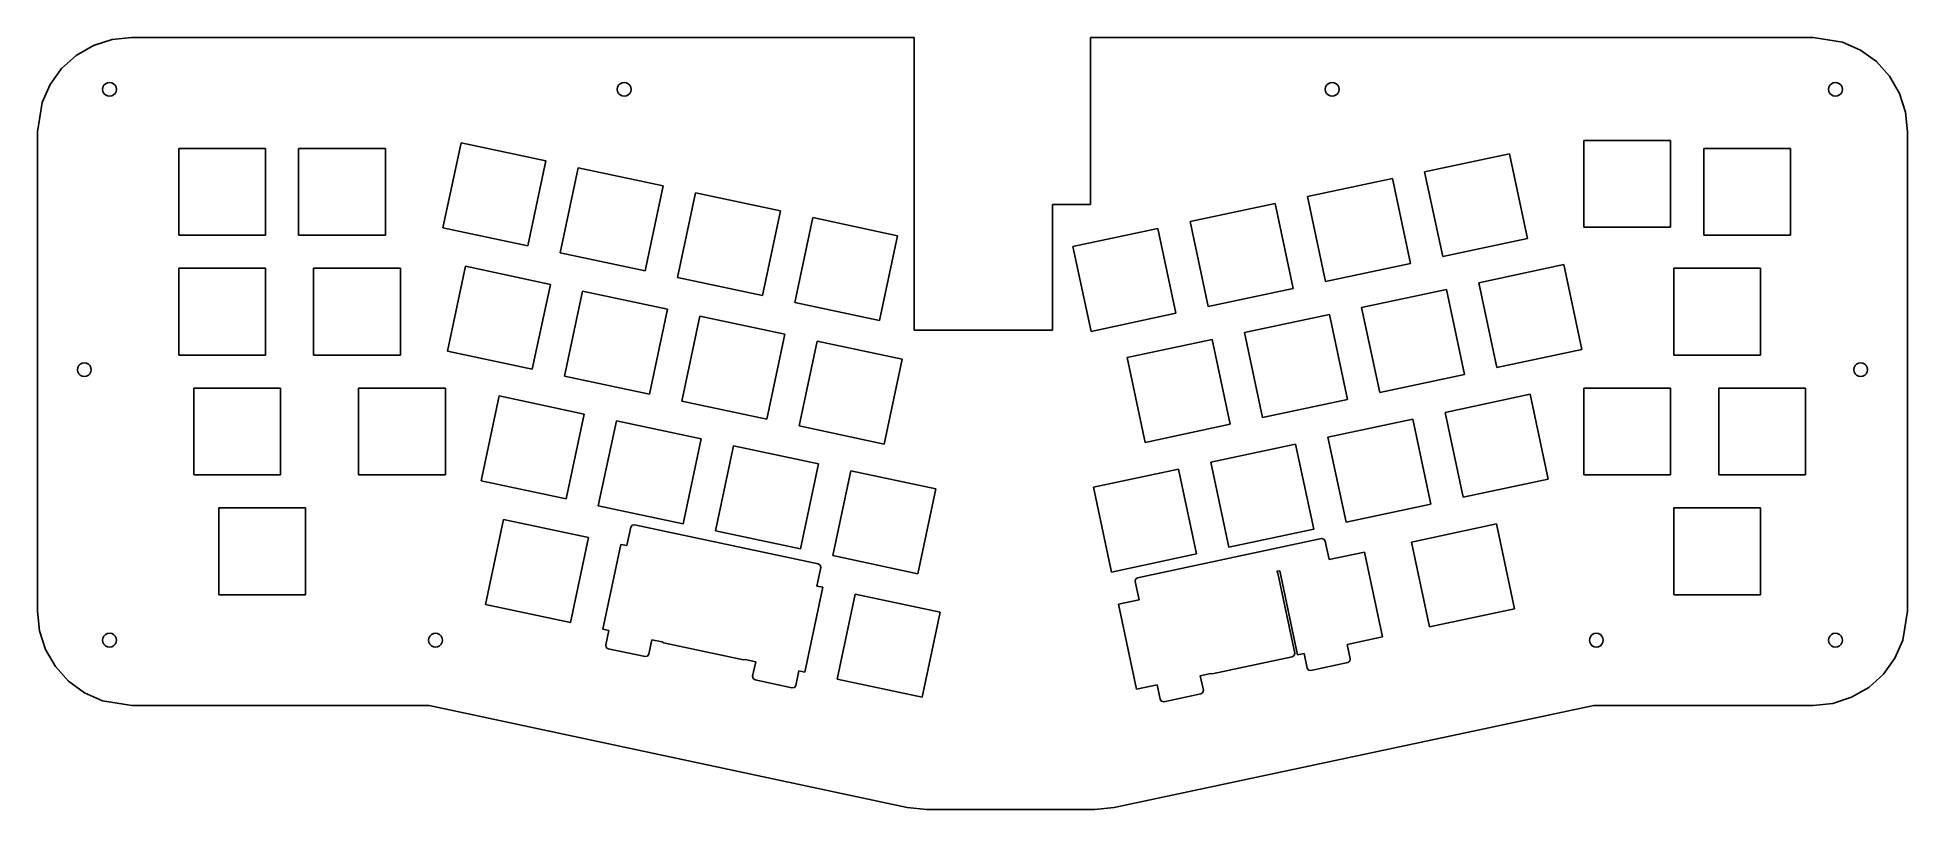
# Model space of a CAD drawing. Header units: metres. Extents: x -19 to 278, y -108 to 15.
import ezdxf

# ---------------------------------------------------------------- set-up
doc = ezdxf.new("R2010")
doc.units = ezdxf.units.M

msp = doc.modelspace()

# ---------------------------------------------------------------- linework, layer by layer
for p, q in [((-10.4702, 13.2462), (-13.1859, 11.6782)), ((-7.48782, 14.2152), (-10.4702, 13.2462)), ((-4.36914, 14.543), (-7.48782, 14.2152)), ((120, 14.543), (-4.36914, 14.543)), ((120, -32), (120, 14.543)), ((262.89, 14.543), (148, 14.543)), ((148, 14.543), (148, -12)), ((267.525, 13.8088), (262.89, 14.543)), ((270.39, 12.5334), (267.525, 13.8088)), ((272.927, 10.6901), (270.39, 12.5334)), ((-15.5163, 9.57993), (-17.3595, 7.04297)), ((-13.1859, 11.6782), (-15.5163, 9.57993)), ((275.025, 8.35974), (272.927, 10.6901)), ((-17.3595, 7.04297), (-18.635, 4.17822)), ((-9.00467, 6.28255), (-8.95084, 6.62247)), ((-8.95084, 5.94263), (-9.00467, 6.28255)), ((-8.95084, 6.62247), (-8.79459, 6.92912)), ((-8.79459, 6.92912), (-8.55124, 7.17247)), ((-8.55124, 7.17247), (-8.2446, 7.32872)), ((-8.2446, 7.32872), (-7.90468, 7.38255)), ((-7.90468, 7.38255), (-7.56476, 7.32872)), ((-7.56476, 7.32872), (-7.2581, 7.17247)), ((-7.2581, 7.17247), (-7.01476, 6.92912)), ((-7.01476, 6.92912), (-6.85851, 6.62247)), ((-6.85851, 6.62247), (-6.80467, 6.28255)), ((-6.80467, 6.28255), (-6.85851, 5.94263)), ((72.8047, 6.28255), (72.8585, 6.62247)), ((72.8585, 5.94263), (72.8047, 6.28255)), ((72.8585, 6.62247), (73.0148, 6.92912)), ((73.0148, 6.92912), (73.2581, 7.17247)), ((73.2581, 7.17247), (73.5648, 7.32872)), ((73.5648, 7.32872), (73.9047, 7.38255)), ((73.9047, 7.38255), (74.2446, 7.32872)), ((74.2446, 7.32872), (74.5512, 7.17247)), ((74.5512, 7.17247), (74.7946, 6.92912)), ((74.7946, 6.92912), (74.9508, 6.62247)), ((74.9508, 6.62247), (75.0047, 6.28255)), ((75.0047, 6.28255), (74.9508, 5.94263)), ((185.325, 6.28255), (185.379, 6.62247)), ((185.379, 5.94263), (185.325, 6.28255)), ((185.379, 6.62247), (185.535, 6.92912)), ((185.535, 6.92912), (185.778, 7.17247)), ((185.778, 7.17247), (186.085, 7.32872)), ((186.085, 7.32872), (186.425, 7.38255)), ((186.425, 7.38255), (186.765, 7.32872)), ((186.765, 7.32872), (187.072, 7.17247)), ((187.072, 7.17247), (187.315, 6.92912)), ((187.315, 6.92912), (187.471, 6.62247)), ((187.471, 6.62247), (187.525, 6.28255)), ((187.525, 6.28255), (187.471, 5.94263)), ((265.325, 6.28255), (265.379, 6.62247)), ((265.379, 5.94263), (265.325, 6.28255)), ((265.379, 6.62247), (265.535, 6.92912)), ((265.535, 6.92912), (265.778, 7.17247)), ((265.778, 7.17247), (266.085, 7.32872)), ((266.085, 7.32872), (266.425, 7.38255)), ((266.425, 7.38255), (266.765, 7.32872)), ((266.765, 7.32872), (267.072, 7.17247)), ((267.072, 7.17247), (267.315, 6.92912)), ((267.315, 6.92912), (267.471, 6.62247)), ((267.471, 6.62247), (267.525, 6.28255)), ((267.525, 6.28255), (267.471, 5.94263)), ((276.593, 5.64401), (275.025, 8.35974)), ((-18.635, 4.17822), (-19.3691, -0.45703)), ((-8.79459, 5.63599), (-8.95084, 5.94263)), ((-8.55124, 5.39264), (-8.79459, 5.63599)), ((-8.2446, 5.23639), (-8.55124, 5.39264)), ((-7.90468, 5.18256), (-8.2446, 5.23639)), ((-7.56476, 5.23639), (-7.90468, 5.18256)), ((-7.2581, 5.39264), (-7.56476, 5.23639)), ((-7.01476, 5.63599), (-7.2581, 5.39264)), ((-6.85851, 5.94263), (-7.01476, 5.63599)), ((73.0148, 5.63599), (72.8585, 5.94263)), ((73.2581, 5.39264), (73.0148, 5.63599)), ((73.5648, 5.23639), (73.2581, 5.39264)), ((73.9047, 5.18256), (73.5648, 5.23639)), ((74.2446, 5.23639), (73.9047, 5.18256)), ((74.5512, 5.39264), (74.2446, 5.23639)), ((74.7946, 5.63599), (74.5512, 5.39264)), ((74.9508, 5.94263), (74.7946, 5.63599)), ((185.535, 5.63599), (185.379, 5.94263)), ((185.778, 5.39264), (185.535, 5.63599)), ((186.085, 5.23639), (185.778, 5.39264)), ((186.425, 5.18256), (186.085, 5.23639)), ((186.765, 5.23639), (186.425, 5.18256)), ((187.072, 5.39264), (186.765, 5.23639)), ((187.315, 5.63599), (187.072, 5.39264)), ((187.471, 5.94263), (187.315, 5.63599)), ((265.535, 5.63599), (265.379, 5.94263)), ((265.778, 5.39264), (265.535, 5.63599)), ((266.085, 5.23639), (265.778, 5.39264)), ((266.425, 5.18256), (266.085, 5.23639)), ((266.765, 5.23639), (266.425, 5.18256)), ((267.072, 5.39264), (266.765, 5.23639)), ((267.315, 5.63599), (267.072, 5.39264)), ((267.471, 5.94263), (267.315, 5.63599)), ((277.562, 2.66165), (276.593, 5.64401)), ((277.89, -0.45703), (277.562, 2.66165)), ((-19.3691, -0.45703), (-19.3691, -76.6572)), ((45.0967, -15.7246), (47.9658, -2.22559)), ((47.9658, -2.22559), (61.4648, -5.09473)), ((226.43, -15.6299), (226.43, -1.83008)), ((226.43, -1.83008), (240.23, -1.83008)), ((240.23, -1.83008), (240.23, -15.6299)), ((277.89, -76.6572), (277.89, -0.45703)), ((3.09961, -16.9004), (3.09961, -3.09961)), ((3.09961, -3.09961), (16.9004, -3.09961)), ((16.9004, -3.09961), (16.9004, -16.9004)), ((22.1504, -16.9004), (22.1504, -3.09961)), ((22.1504, -3.09961), (35.9502, -3.09961)), ((35.9502, -3.09961), (35.9502, -16.9004)), ((61.4648, -5.09473), (58.5947, -18.5938)), ((201.129, -6.81055), (214.627, -3.94141)), ((214.627, -3.94141), (217.497, -17.4395)), ((245.48, -16.9004), (245.48, -3.09961)), ((245.48, -3.09961), (259.28, -3.09961)), ((259.28, -3.09961), (259.28, -16.9004)), ((63.7305, -19.6846), (66.5996, -6.18652)), ((66.5996, -6.18652), (80.0977, -9.05566)), ((182.495, -10.7715), (195.994, -7.90234)), ((195.994, -7.90234), (198.863, -21.4004)), ((203.998, -20.3096), (201.129, -6.81055)), ((80.0977, -9.05566), (77.2285, -22.5547)), ((82.3643, -23.6455), (85.2334, -10.1475)), ((85.2334, -10.1475), (98.7314, -13.0166)), ((163.862, -14.7324), (177.36, -11.8633)), ((177.36, -11.8633), (180.229, -25.3613)), ((185.365, -24.2695), (182.495, -10.7715)), ((98.7314, -13.0166), (95.8623, -26.5146)), ((100.998, -27.6064), (103.867, -14.1084)), ((103.867, -14.1084), (117.365, -16.9775)), ((148, -12), (142, -12)), ((142, -12), (142, -32)), ((166.731, -28.2305), (163.862, -14.7324)), ((16.9004, -16.9004), (3.09961, -16.9004)), ((35.9502, -16.9004), (22.1504, -16.9004)), ((58.5947, -18.5938), (45.0967, -15.7246)), ((117.365, -16.9775), (114.496, -30.4756)), ((145.228, -18.6924), (158.726, -15.8232)), ((158.726, -15.8232), (161.596, -29.3223)), ((217.497, -17.4395), (203.998, -20.3096)), ((240.23, -15.6299), (226.43, -15.6299)), ((259.28, -16.9004), (245.48, -16.9004)), ((77.2285, -22.5547), (63.7305, -19.6846)), ((148.097, -32.1914), (145.228, -18.6924)), ((3.09961, -35.9502), (3.09961, -22.1504)), ((3.09961, -22.1504), (16.9004, -22.1504)), ((16.9004, -22.1504), (16.9004, -35.9502)), ((24.5312, -35.9502), (24.5312, -22.1504)), ((24.5312, -22.1504), (38.3311, -22.1504)), ((38.3311, -22.1504), (38.3311, -35.9502)), ((45.7949, -35.3486), (48.6641, -21.8496)), ((48.6641, -21.8496), (62.1621, -24.7188)), ((95.8623, -26.5146), (82.3643, -23.6455)), ((198.863, -21.4004), (185.365, -24.2695)), ((209.748, -24.4541), (223.247, -21.585)), ((223.247, -21.585), (226.116, -35.083)), ((240.718, -35.9502), (240.718, -22.1504)), ((240.718, -22.1504), (254.517, -22.1504)), ((254.517, -22.1504), (254.517, -35.9502)), ((62.1621, -24.7188), (59.293, -38.2178)), ((64.4277, -39.3086), (67.2969, -25.8105)), ((67.2969, -25.8105), (80.7959, -28.6797)), ((180.229, -25.3613), (166.731, -28.2305)), ((191.114, -28.415), (204.613, -25.5459)), ((204.613, -25.5459), (207.482, -39.0439)), ((212.617, -37.9521), (209.748, -24.4541)), ((80.7959, -28.6797), (77.9268, -42.1777)), ((114.496, -30.4756), (100.998, -27.6064)), ((161.596, -29.3223), (148.097, -32.1914)), ((172.481, -32.376), (185.979, -29.5068)), ((185.979, -29.5068), (188.848, -43.0049)), ((193.984, -41.9131), (191.114, -28.415)), ((83.0615, -43.2695), (85.9307, -29.7715)), ((85.9307, -29.7715), (99.4297, -32.6406)), ((99.4297, -32.6406), (96.5605, -46.1387)), ((142, -32), (120, -32)), ((175.35, -45.874), (172.481, -32.376)), ((59.293, -38.2178), (45.7949, -35.3486)), ((101.696, -47.2305), (104.565, -33.7314)), ((104.565, -33.7314), (118.063, -36.6016)), ((153.847, -36.3359), (167.345, -33.4668)), ((167.345, -33.4668), (170.215, -46.9658)), ((226.116, -35.083), (212.617, -37.9521)), ((-13.0047, -38.2825), (-12.9508, -37.9426)), ((-12.9508, -38.6225), (-13.0047, -38.2825)), ((-12.9508, -37.9426), (-12.7946, -37.636)), ((-12.7946, -38.9291), (-12.9508, -38.6225)), ((-12.7946, -37.636), (-12.5512, -37.3926)), ((-12.5512, -37.3926), (-12.2446, -37.2364)), ((-12.2446, -37.2364), (-11.9047, -37.1826)), ((-11.9047, -37.1826), (-11.5648, -37.2364)), ((-11.5648, -37.2364), (-11.2581, -37.3926)), ((-11.2581, -37.3926), (-11.0148, -37.636)), ((-11.0148, -37.636), (-10.8585, -37.9426)), ((-10.8585, -38.6225), (-11.0148, -38.9291)), ((-10.8585, -37.9426), (-10.8047, -38.2825)), ((-10.8047, -38.2825), (-10.8585, -38.6225)), ((16.9004, -35.9502), (3.09961, -35.9502)), ((38.3311, -35.9502), (24.5312, -35.9502)), ((118.063, -36.6016), (115.194, -50.0996)), ((156.716, -49.835), (153.847, -36.3359)), ((254.517, -35.9502), (240.718, -35.9502)), ((269.325, -38.2825), (269.379, -37.9426)), ((269.379, -38.6225), (269.325, -38.2825)), ((269.379, -37.9426), (269.535, -37.636)), ((269.535, -38.9291), (269.379, -38.6225)), ((269.535, -37.636), (269.778, -37.3926)), ((269.778, -37.3926), (270.085, -37.2364)), ((270.085, -37.2364), (270.425, -37.1826)), ((270.425, -37.1826), (270.765, -37.2364)), ((270.765, -37.2364), (271.072, -37.3926)), ((271.072, -37.3926), (271.315, -37.636)), ((271.315, -37.636), (271.471, -37.9426)), ((271.471, -38.6225), (271.315, -38.9291)), ((271.471, -37.9426), (271.525, -38.2825)), ((271.525, -38.2825), (271.471, -38.6225)), ((-12.5512, -39.1725), (-12.7946, -38.9291)), ((-12.2446, -39.3287), (-12.5512, -39.1725)), ((-11.9047, -39.3826), (-12.2446, -39.3287)), ((-11.5648, -39.3287), (-11.9047, -39.3826)), ((-11.2581, -39.1725), (-11.5648, -39.3287)), ((-11.0148, -38.9291), (-11.2581, -39.1725)), ((5.48145, -55), (5.48145, -41.2002)), ((5.48145, -41.2002), (19.2812, -41.2002)), ((19.2812, -41.2002), (19.2812, -55)), ((31.6748, -55), (31.6748, -41.2002)), ((31.6748, -41.2002), (45.4746, -41.2002)), ((45.4746, -41.2002), (45.4746, -55)), ((77.9268, -42.1777), (64.4277, -39.3086)), ((207.482, -39.0439), (193.984, -41.9131)), ((226.43, -55), (226.43, -41.2002)), ((226.43, -41.2002), (240.23, -41.2002)), ((240.23, -41.2002), (240.23, -55)), ((247.861, -55), (247.861, -41.2002)), ((247.861, -41.2002), (261.661, -41.2002)), ((261.661, -41.2002), (261.661, -55)), ((269.778, -39.1725), (269.535, -38.9291)), ((270.085, -39.3287), (269.778, -39.1725)), ((270.425, -39.3826), (270.085, -39.3287)), ((270.765, -39.3287), (270.425, -39.3826)), ((271.072, -39.1725), (270.765, -39.3287)), ((271.315, -38.9291), (271.072, -39.1725)), ((51.1504, -55.9619), (54.0195, -42.4639)), ((54.0195, -42.4639), (67.5186, -45.333)), ((96.5605, -46.1387), (83.0615, -43.2695)), ((188.848, -43.0049), (175.35, -45.874)), ((204.392, -45.0684), (217.89, -42.1992)), ((217.89, -42.1992), (220.76, -55.6973)), ((67.5186, -45.333), (64.6494, -58.8311)), ((69.7842, -59.9229), (72.6533, -46.4248)), ((72.6533, -46.4248), (86.1523, -49.2939)), ((115.194, -50.0996), (101.696, -47.2305)), ((170.215, -46.9658), (156.716, -49.835)), ((185.758, -49.0293), (199.257, -46.1602)), ((199.257, -46.1602), (202.126, -59.6582)), ((207.261, -58.5664), (204.392, -45.0684)), ((86.1523, -49.2939), (83.2822, -62.792)), ((88.418, -63.8838), (91.2871, -50.3848)), ((91.2871, -50.3848), (104.786, -53.2549)), ((167.125, -52.9893), (180.623, -50.1201)), ((180.623, -50.1201), (183.492, -63.6191)), ((188.628, -62.5273), (185.758, -49.0293)), ((104.786, -53.2549), (101.916, -66.7529)), ((169.994, -66.4883), (167.125, -52.9893)), ((19.2812, -55), (5.48145, -55)), ((45.4746, -55), (31.6748, -55)), ((64.6494, -58.8311), (51.1504, -55.9619)), ((107.052, -67.8447), (109.921, -54.3457)), ((109.921, -54.3457), (123.419, -57.2148)), ((148.491, -56.9502), (161.989, -54.0811)), ((161.989, -54.0811), (164.859, -67.5801)), ((220.76, -55.6973), (207.261, -58.5664)), ((240.23, -55), (226.43, -55)), ((261.661, -55), (247.861, -55)), ((123.419, -57.2148), (120.55, -70.7139)), ((151.36, -70.4492), (148.491, -56.9502)), ((9.4502, -74.0498), (9.4502, -60.25)), ((9.4502, -60.25), (23.25, -60.25)), ((23.25, -60.25), (23.25, -74.0498)), ((51.8486, -75.5859), (54.7178, -62.0879)), ((54.7178, -62.0879), (68.2158, -64.957)), ((83.2822, -62.792), (69.7842, -59.9229)), ((202.126, -59.6582), (188.628, -62.5273)), ((240.718, -74.0498), (240.718, -60.25)), ((240.718, -60.25), (254.517, -60.25)), ((254.517, -60.25), (254.517, -74.0498)), ((68.2158, -64.957), (65.3467, -78.4551)), ((74.3163, -66.2539), (74.94, -63.3193)), ((74.94, -63.3193), (75.1568, -63.004)), ((75.1568, -63.004), (75.5331, -62.9342)), ((75.5331, -62.9342), (104.756, -69.1457)), ((101.916, -66.7529), (88.418, -63.8838)), ((155.507, -71.3566), (184.731, -65.145)), ((183.492, -63.6191), (169.994, -66.4883)), ((184.731, -65.145), (185.107, -65.2148)), ((185.107, -65.2148), (185.324, -65.5301)), ((199.036, -65.6826), (212.534, -62.8135)), ((212.534, -62.8135), (215.404, -76.3115)), ((70.4824, -79.5469), (73.3516, -66.0488)), ((73.3516, -66.0488), (74.3163, -66.2539)), ((120.55, -70.7139), (107.052, -67.8447)), ((164.859, -67.5801), (151.36, -70.4492)), ((185.324, -65.5301), (185.947, -68.464)), ((185.947, -68.464), (191.571, -67.2686)), ((191.571, -67.2686), (194.441, -80.7676)), ((201.905, -79.1807), (199.036, -65.6826)), ((105.141, -69.7388), (104.518, -72.6727)), ((104.756, -69.1457), (105.072, -69.3625)), ((105.072, -69.3625), (105.141, -69.7388)), ((178.094, -70.2357), (177.617, -70.3372)), ((177.617, -70.3372), (177.777, -70.6095)), ((177.777, -70.6095), (180.48, -83.3254)), ((180.942, -83.6367), (178.094, -70.2357)), ((23.25, -74.0498), (9.4502, -74.0498)), ((105.483, -72.8779), (102.614, -86.377)), ((104.518, -72.6727), (105.483, -72.8779)), ((107.749, -87.4688), (110.619, -73.9697)), ((110.619, -73.9697), (124.117, -76.8389)), ((155.122, -71.9496), (155.192, -71.5734)), ((155.746, -74.8839), (155.122, -71.9496)), ((155.192, -71.5734), (155.507, -71.3566)), ((254.517, -74.0498), (240.718, -74.0498)), ((-19.3691, -76.6572), (-19.0414, -79.7759)), ((65.3467, -78.4551), (51.8486, -75.5859)), ((124.117, -76.8389), (121.248, -90.3379)), ((152.452, -75.584), (155.746, -74.8839)), ((155.321, -89.082), (152.452, -75.584)), ((215.404, -76.3115), (201.905, -79.1807)), ((277.156, -81.2925), (277.89, -76.6572)), ((-19.0414, -79.7759), (-18.0723, -82.7583)), ((-8.55124, -80.3926), (-8.2446, -80.2364)), ((-8.2446, -80.2364), (-7.90468, -80.1826)), ((-7.90468, -80.1826), (-7.56476, -80.2364)), ((-7.56476, -80.2364), (-7.2581, -80.3926)), ((43.2581, -80.3926), (43.5648, -80.2364)), ((43.5648, -80.2364), (43.9047, -80.1826)), ((43.9047, -80.1826), (44.2446, -80.2364)), ((44.2446, -80.2364), (44.5512, -80.3926)), ((71.4472, -79.7519), (70.4824, -79.5469)), ((70.9586, -82.0502), (71.4472, -79.7519)), ((227.778, -80.3926), (228.085, -80.2364)), ((228.085, -80.2364), (228.425, -80.1826)), ((228.425, -80.1826), (228.765, -80.2364)), ((228.765, -80.2364), (229.072, -80.3926)), ((265.778, -80.3926), (266.085, -80.2364)), ((266.085, -80.2364), (266.425, -80.1826)), ((266.425, -80.1826), (266.765, -80.2364)), ((266.765, -80.2364), (267.072, -80.3926)), ((-18.0723, -82.7583), (-16.5044, -85.474)), ((-9.00467, -81.2825), (-8.95084, -80.9426)), ((-8.95084, -81.6225), (-9.00467, -81.2825)), ((-8.95084, -80.9426), (-8.79459, -80.636)), ((-8.79459, -81.9291), (-8.95084, -81.6225)), ((-8.79459, -80.636), (-8.55124, -80.3926)), ((-8.55124, -82.1725), (-8.79459, -81.9291)), ((-8.2446, -82.3287), (-8.55124, -82.1725)), ((-7.90468, -82.3826), (-8.2446, -82.3287)), ((-7.56476, -82.3287), (-7.90468, -82.3826)), ((-7.2581, -82.1725), (-7.56476, -82.3287)), ((-7.2581, -80.3926), (-7.01476, -80.636)), ((-7.01476, -81.9291), (-7.2581, -82.1725)), ((-7.01476, -80.636), (-6.85851, -80.9426)), ((-6.85851, -81.6225), (-7.01476, -81.9291)), ((-6.85851, -80.9426), (-6.80467, -81.2825)), ((-6.80467, -81.2825), (-6.85851, -81.6225)), ((42.8047, -81.2825), (42.8585, -80.9426)), ((42.8585, -81.6225), (42.8047, -81.2825)), ((42.8585, -80.9426), (43.0148, -80.636)), ((43.0148, -81.9291), (42.8585, -81.6225)), ((43.0148, -80.636), (43.2581, -80.3926)), ((43.2581, -82.1725), (43.0148, -81.9291)), ((43.5648, -82.3287), (43.2581, -82.1725)), ((43.9047, -82.3826), (43.5648, -82.3287)), ((44.2446, -82.3287), (43.9047, -82.3826)), ((44.5512, -82.1725), (44.2446, -82.3287)), ((44.5512, -80.3926), (44.7946, -80.636)), ((44.7946, -81.9291), (44.5512, -82.1725)), ((44.7946, -80.636), (44.9508, -80.9426)), ((44.9508, -81.6225), (44.7946, -81.9291)), ((44.9508, -80.9426), (45.0047, -81.2825)), ((45.0047, -81.2825), (44.9508, -81.6225)), ((71.0284, -82.4265), (70.9586, -82.0502)), ((71.3438, -82.6433), (71.0284, -82.4265)), ((77.2127, -83.8907), (71.3438, -82.6433)), ((78.2942, -81.2073), (77.8057, -83.5056)), ((79.9551, -81.5604), (78.2942, -81.2073)), ((80.1696, -81.7078), (79.9551, -81.5604)), ((92.8855, -84.4107), (80.1696, -81.7078)), ((194.441, -80.7676), (188.816, -81.9631)), ((188.816, -81.9631), (189.305, -84.2611)), ((227.325, -81.2825), (227.379, -80.9426)), ((227.379, -81.6225), (227.325, -81.2825)), ((227.379, -80.9426), (227.535, -80.636)), ((227.535, -81.9291), (227.379, -81.6225)), ((227.535, -80.636), (227.778, -80.3926)), ((227.778, -82.1725), (227.535, -81.9291)), ((228.085, -82.3287), (227.778, -82.1725)), ((228.425, -82.3826), (228.085, -82.3287)), ((228.765, -82.3287), (228.425, -82.3826)), ((229.072, -82.1725), (228.765, -82.3287)), ((229.072, -80.3926), (229.315, -80.636)), ((229.315, -81.9291), (229.072, -82.1725)), ((229.315, -80.636), (229.471, -80.9426)), ((229.471, -81.6225), (229.315, -81.9291)), ((229.471, -80.9426), (229.525, -81.2825)), ((229.525, -81.2825), (229.471, -81.6225)), ((265.325, -81.2825), (265.379, -80.9426)), ((265.379, -81.6225), (265.325, -81.2825)), ((265.379, -80.9426), (265.535, -80.636)), ((265.535, -81.9291), (265.379, -81.6225)), ((265.535, -80.636), (265.778, -80.3926)), ((265.778, -82.1725), (265.535, -81.9291)), ((266.085, -82.3287), (265.778, -82.1725)), ((266.425, -82.3826), (266.085, -82.3287)), ((266.765, -82.3287), (266.425, -82.3826)), ((267.072, -82.1725), (266.765, -82.3287)), ((267.072, -80.3926), (267.315, -80.636)), ((267.315, -81.9291), (267.072, -82.1725)), ((267.315, -80.636), (267.471, -80.9426)), ((267.471, -81.6225), (267.315, -81.9291)), ((267.471, -80.9426), (267.525, -81.2825)), ((267.525, -81.2825), (267.471, -81.6225)), ((275.88, -84.1572), (277.156, -81.2925)), ((-16.5044, -85.474), (-14.4061, -87.8044)), ((77.5889, -83.821), (77.2127, -83.8907)), ((77.8057, -83.5056), (77.5889, -83.821)), ((93.1406, -84.3634), (92.8855, -84.4107)), ((94.8013, -84.7164), (93.1406, -84.3634)), ((94.3129, -87.0143), (94.8013, -84.7164)), ((101.648, -86.1717), (101.16, -88.4697)), ((102.614, -86.377), (101.648, -86.1717)), ((180.095, -83.9185), (167.379, -86.6213)), ((180.41, -83.7017), (180.095, -83.9185)), ((180.48, -83.3254), (180.41, -83.7017)), ((181.969, -83.4184), (180.942, -83.6367)), ((182.458, -85.7165), (181.969, -83.4184)), ((182.675, -86.0318), (182.458, -85.7165)), ((183.051, -86.1016), (182.675, -86.0318)), ((188.92, -84.8541), (183.051, -86.1016)), ((189.235, -84.6373), (188.92, -84.8541)), ((189.305, -84.2611), (189.235, -84.6373)), ((274.037, -86.6942), (275.88, -84.1572)), ((-14.4061, -87.8044), (-11.8691, -89.6476)), ((94.3827, -87.3906), (94.3129, -87.0143)), ((94.698, -87.6074), (94.3827, -87.3906)), ((100.567, -88.8548), (94.698, -87.6074)), ((100.943, -88.785), (100.567, -88.8548)), ((101.16, -88.4697), (100.943, -88.785)), ((121.248, -90.3379), (107.749, -87.4688)), ((158.615, -88.3821), (155.321, -89.082)), ((159.104, -90.6806), (158.615, -88.3821)), ((167.124, -86.5741), (165.462, -86.9272)), ((165.462, -86.9272), (165.951, -89.2252)), ((167.379, -86.6213), (167.124, -86.5741)), ((268.991, -90.3604), (271.706, -88.7925)), ((271.706, -88.7925), (274.037, -86.6942)), ((-11.8691, -89.6476), (-9.00439, -90.9231)), ((-9.00439, -90.9231), (-4.36914, -91.6572)), ((-4.36914, -91.6572), (42.9167, -91.6572)), ((42.9167, -91.6572), (118.889, -107.887)), ((151.763, -107.889), (228.044, -91.6572)), ((159.32, -90.9959), (159.104, -90.6806)), ((159.697, -91.0657), (159.32, -90.9959)), ((165.566, -89.8182), (159.697, -91.0657)), ((165.881, -89.6014), (165.566, -89.8182)), ((165.951, -89.2252), (165.881, -89.6014)), ((228.044, -91.6572), (262.89, -91.6572)), ((262.89, -91.6572), (266.008, -91.3294)), ((266.008, -91.3294), (268.991, -90.3604)), ((118.889, -107.887), (122.022, -108.218)), ((122.022, -108.218), (148.641, -108.218)), ((148.641, -108.218), (151.763, -107.889))]:
    msp.add_line(p, q)

doc.saveas('drawing.dxf')
